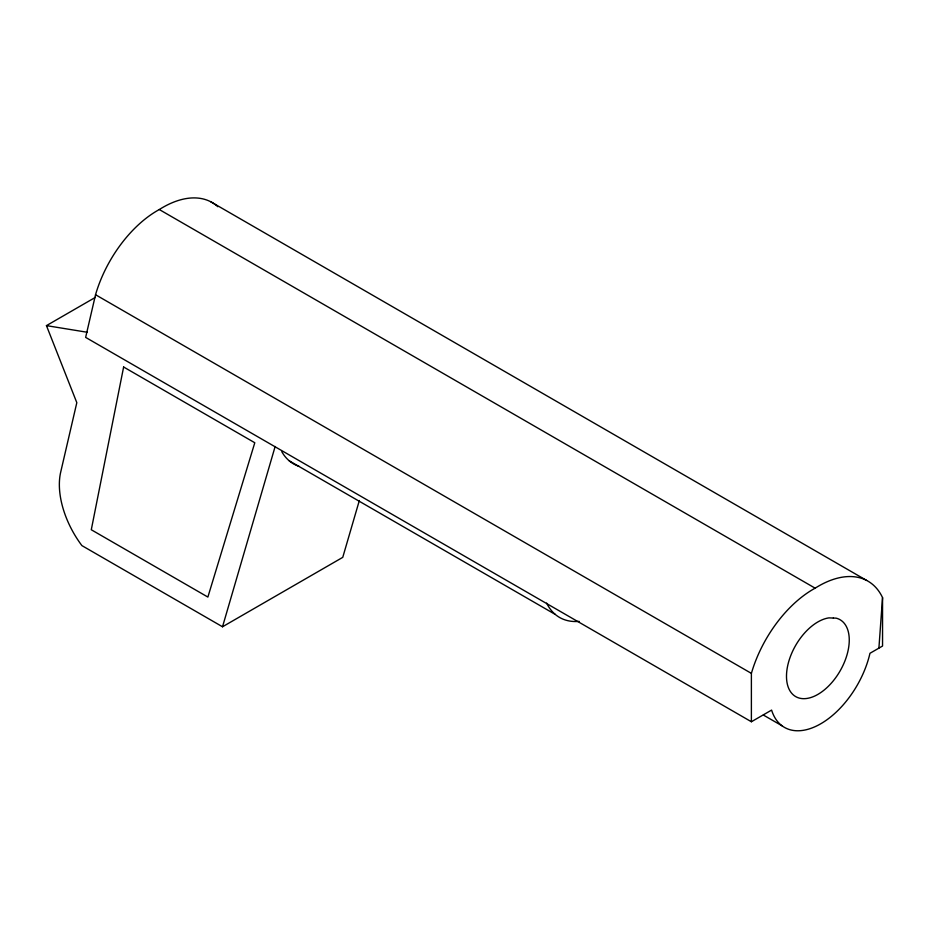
<?xml version="1.0" encoding="UTF-8"?>
<svg xmlns="http://www.w3.org/2000/svg" width="929" height="929" viewBox="0 0 929 929"><rect width="100%" height="100%" fill="white"/><g stroke="black" fill="none" stroke-linecap="round" stroke-linejoin="round"><path stroke-width="1.39" d="M878.904 648.128L882.55 597.637A98.149 56.564 -59.6 0 0 815.139 588.173L159.3 209.536A94.352 54.37 -60 0 0 95.536 294.725L85.642 337.39L751.387 721.752L771.593 710.093A72.717 41.979 -60 0 0 820.783 723.761A72.717 41.979 -60 0 0 869.962 653.296L882.55 646.027L882.55 597.637M95.292 297.419L46.45 325.626L76.817 402.675L60.687 472.164A70.163 40.516 60 0 0 81.903 545.602L222.519 626.773L275.147 446.489M359.349 500.499L342.755 557.354L222.519 626.773M46.45 325.626L87.291 332.268M210.778 201.779L866.618 580.416M95.536 294.725L751.387 673.374L751.387 721.752M763.348 715.028L782.148 725.874M289.244 460.83L555.228 614.394M751.387 673.374A94.352 54.37 -60 0 1 815.139 588.173M159.3 209.536A98.149 56.564 -59.6 0 1 217.839 206.714M299.022 466.323A87.454 50.491 -60 0 1 281.835 451.761M579.15 621.373A87.454 50.491 -60 0 1 546.658 603.118M123.627 367.013L91.286 529.751L207.875 597.068L254.79 442.75L123.627 367.013M833.359 618.052L828.923 617.878A44.383 25.629 -60 0 0 786.584 679.018A44.383 25.629 -60 0 0 833.278 680.852A44.383 25.629 -60 0 0 836.158 618.157L833.359 618.052"/></g></svg>
